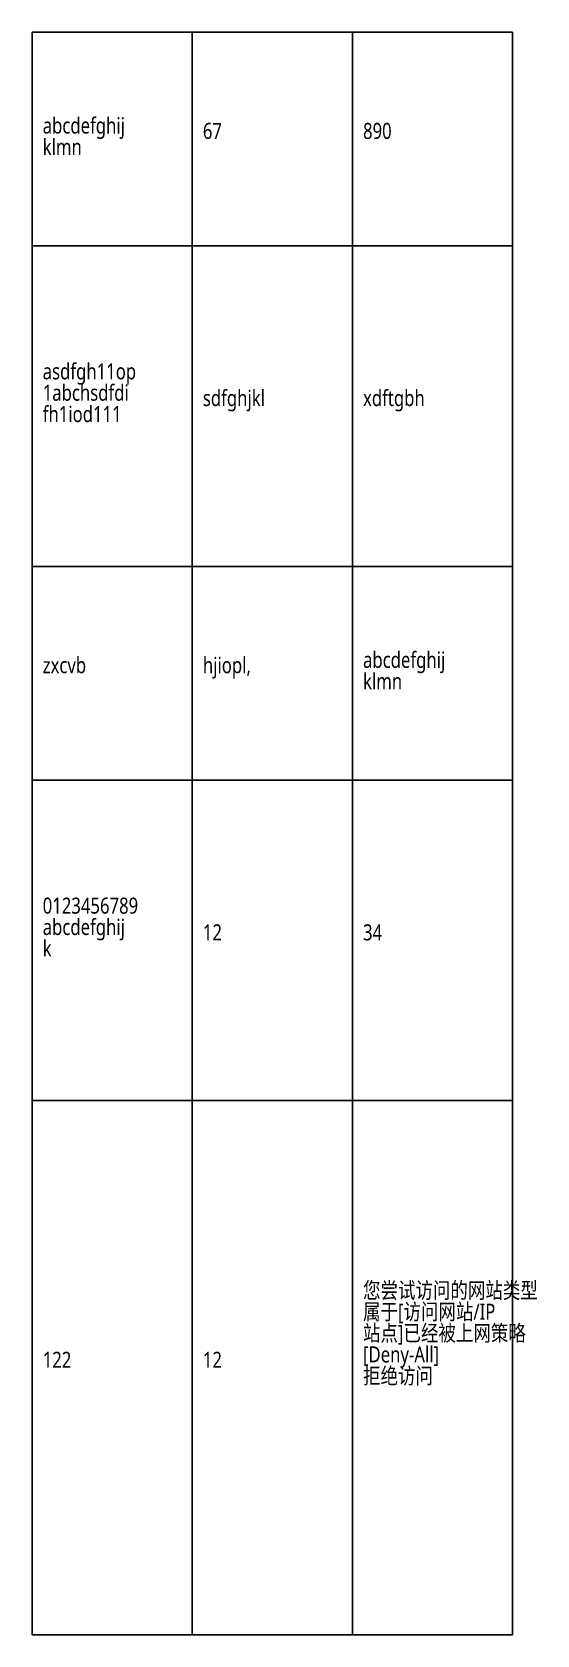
# Model space of a CAD drawing. Extents: x 0 to 47, y -150 to 0.
import ezdxf

# ---------------------------------------------------------------- set-up
doc = ezdxf.new("R2010")
doc.units = 0
doc.styles.add('微软雅黑 Light', font='')
doc.styles.get('微软雅黑 Light').set_extended_font_data('微软雅黑 Light')

msp = doc.modelspace()

# ---------------------------------------------------------------- linework, layer by layer
for p, q in [((0, 0), (15, 0)), ((0, -20), (0, 0)), ((15, 0), (15, -20)), ((15, 0), (30, 0)), ((15, -20), (15, 0)), ((30, 0), (30, -20)), ((30, 0), (45, 0)), ((30, -20), (30, 0)), ((45, 0), (45, -20)), ((15, -20), (0, -20)), ((0, -20), (15, -20)), ((0, -50), (0, -20)), ((30, -20), (15, -20)), ((15, -20), (15, -50)), ((15, -20), (30, -20)), ((15, -50), (15, -20)), ((45, -20), (30, -20)), ((30, -20), (30, -50)), ((30, -20), (45, -20)), ((30, -50), (30, -20)), ((45, -20), (45, -50)), ((15, -50), (0, -50)), ((0, -50), (15, -50)), ((0, -70), (0, -50)), ((30, -50), (15, -50)), ((15, -50), (15, -70)), ((15, -50), (30, -50)), ((15, -70), (15, -50)), ((45, -50), (30, -50)), ((30, -50), (30, -70)), ((30, -50), (45, -50)), ((30, -70), (30, -50)), ((45, -50), (45, -70)), ((15, -70), (0, -70)), ((0, -70), (15, -70)), ((0, -100), (0, -70)), ((30, -70), (15, -70)), ((15, -70), (15, -100)), ((15, -70), (30, -70)), ((15, -100), (15, -70)), ((45, -70), (30, -70)), ((30, -70), (30, -100)), ((30, -70), (45, -70)), ((30, -100), (30, -70)), ((45, -70), (45, -100)), ((15, -100), (0, -100)), ((0, -100), (15, -100)), ((0, -150), (0, -100)), ((30, -100), (15, -100)), ((15, -100), (15, -150)), ((15, -100), (30, -100)), ((15, -150), (15, -100)), ((45, -100), (30, -100)), ((30, -100), (30, -150)), ((30, -100), (45, -100)), ((30, -150), (30, -100)), ((45, -100), (45, -150)), ((15, -150), (0, -150)), ((30, -150), (15, -150)), ((45, -150), (30, -150))]:
    msp.add_line(p, q)

# ---------------------------------------------------------------- texts
at = {"style": '微软雅黑 Light', "width": 0.8}
for s, p in [('abcdefghij', (1, -9.5)), ('67', (16, -10)), ('890', (31, -10)), ('klmn', (1, -11.5)), ('asdfgh11op', (1, -32.5)), ('1abchsdfdi', (1, -34.5)), ('sdfghjkl', (16, -35)), ('xdftgbh', (31, -35)), ('fh1iod111', (1, -36.5)), ('zxcvb', (1, -60)), ('hjiopl,', (16, -60)), ('abcdefghij', (31, -59.5)), ('klmn', (31, -61.5)), ('0123456789', (1, -82.5)), ('abcdefghij', (1, -84.5)), ('12', (16, -85)), ('34', (31, -85)), ('k', (1, -86.5)), ('您尝试访问的网站类型', (31, -118.5)), ('属于[访问网站/IP', (31, -120.5)), ('站点]已经被上网策略', (31, -122.5)), ('[Deny-All]', (31, -124.5)), ('122', (1, -125)), ('12', (16, -125)), ('拒绝访问', (31, -126.5))]:
    msp.add_text(s, height=1.5, dxfattribs=at).set_placement(p)

doc.saveas('drawing.dxf')
